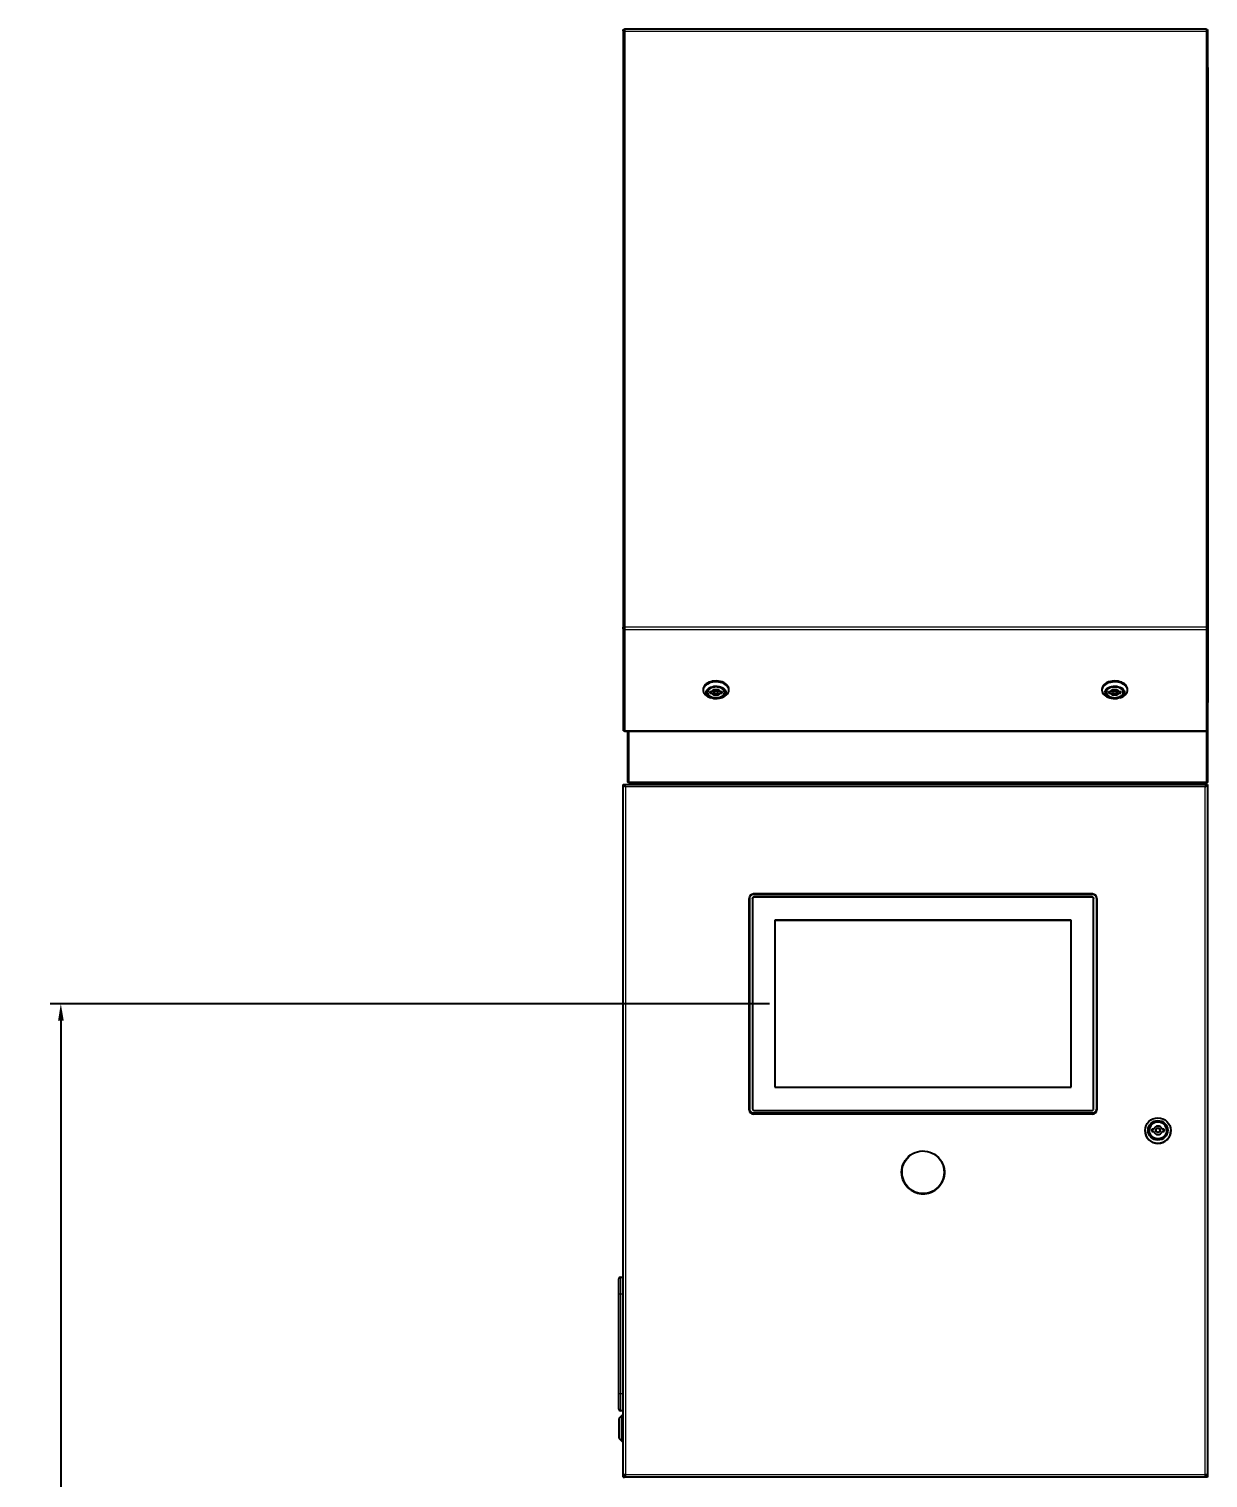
# Model space of a CAD drawing. Header units: millimetres. Extents: x -218071 to -203542, y 15363 to 51382.
# Drawn here: x -217934.8 to -217797.2, y 50829.3 to 50998.4 of the extents above; entities that cross this region are included whole.
import ezdxf

# ---------------------------------------------------------------- set-up
doc = ezdxf.new("R2010")
doc.units = ezdxf.units.MM
doc.header["$LTSCALE"] = 4
doc.layers.add('TPF-DIMENSIONS', color=3, linetype='Continuous')
doc.layers.add('TPF-EQUIPEMENT', color=7, linetype='Continuous')
doc.dimstyles.new('ISO-25', dxfattribs={"dimtxt": 2.5, "dimasz": 2, "dimexe": 1.25, "dimexo": 0.625, "dimtad": 1, "dimtxsty": 'Standard', "dimcen": -2.5, "dimclrt": 256, "dimadec": 0, "dimazin": 0, "dimtfac": 1, "dimtmove": 0, "dimatfit": 3, "dimfxl": 1, "dimarcsym": 0})

# ---------------------------------------------------------------- blocks, each defined once
blk = doc.blocks.new('*D681')
at = {"layer": 'Defpoints', "color": 0, "transparency": 16777216}
for p in [(-217847.74, 50884.62), (-217931.09, 50748.39), (-217865.29, 50748.39)]:
    blk.add_point(p, dxfattribs=at)
at = {"layer": 'TPF-DIMENSIONS', "color": 0, "lineweight": -2, "transparency": 16777216}
for p, q in [((-217848.36, 50884.62), (-217932.34, 50884.62)), ((-217931.09, 50882.62), (-217931.09, 50750.39)), ((-217865.91, 50748.39), (-217932.34, 50748.39))]:
    blk.add_line(p, q, dxfattribs=at)
at = {"layer": 'TPF-DIMENSIONS', "color": 0, "transparency": 16777216}
for points in [[(-217931.42, 50882.62), (-217930.75, 50882.62), (-217931.09, 50884.62)], [(-217931.42, 50750.39), (-217930.75, 50750.39), (-217931.09, 50748.39)]]:
    blk.add_solid(points, dxfattribs=at)
at = {"layer": 'TPF-DIMENSIONS', "transparency": 16777216, "insert": (-217933.17, 50816.51), "char_height": 2.5, "attachment_point": 5, "rotation": 90}
blk.add_mtext('136,23', dxfattribs=at)

msp = doc.modelspace()

# ---------------------------------------------------------------- linework, layer by layer
at = {"layer": 'TPF-EQUIPEMENT', "color": 7, "linetype": 'Continuous', "lineweight": 25, "transparency": 33554671}
for p, q in [((-217865.451, 50998.329), (-217865.451, 50928.572)), ((-217865.451, 50998.329), (-217865.301, 50998.329)), ((-217865.451, 50998.164), (-217865.451, 50998.329)), ((-217865.301, 50998.393), (-217865.301, 50928.589)), ((-217865.301, 50998.393), (-217865.301, 50998.145)), ((-217865.301, 50998.393), (-217797.351, 50998.393)), ((-217797.351, 50998.392), (-217797.351, 50928.589)), ((-217797.351, 50998.392), (-217797.351, 50998.144)), ((-217797.351, 50998.329), (-217797.201, 50998.329)), ((-217797.201, 50998.329), (-217797.201, 50928.572)), ((-217797.201, 50998.329), (-217797.201, 50998.164)), ((-217797.156, 50919.992), (-217797.156, 50993.892)), ((-217865.451, 50928.384), (-217865.451, 50928.572)), ((-217865.451, 50928.384), (-217865.451, 50916.535)), ((-217865.301, 50928.589), (-217865.301, 50928.308)), ((-217865.301, 50928.308), (-217865.301, 50916.505)), ((-217797.351, 50928.589), (-217797.351, 50928.308)), ((-217797.351, 50928.308), (-217797.351, 50916.505)), ((-217797.201, 50928.572), (-217797.201, 50928.384)), ((-217797.201, 50928.384), (-217797.201, 50916.535)), ((-217856.101, 50921.326), (-217856.101, 50921.211)), ((-217853.101, 50921.211), (-217853.101, 50921.326)), ((-217809.551, 50921.326), (-217809.551, 50921.211)), ((-217806.551, 50921.211), (-217806.551, 50921.326)), ((-217855.417, 50920.402), (-217855.227, 50920.323)), ((-217855.316, 50921.078), (-217855.078, 50921.078)), ((-217855.316, 50921.04), (-217855.316, 50921.078)), ((-217855.316, 50921.04), (-217855.316, 50920.847)), ((-217855.078, 50921.04), (-217855.316, 50921.04)), ((-217855.316, 50920.847), (-217855.078, 50920.847)), ((-217855.078, 50921.078), (-217855.078, 50921.04)), ((-217854.124, 50921.078), (-217853.886, 50921.078)), ((-217854.124, 50921.04), (-217854.124, 50921.078)), ((-217853.886, 50921.04), (-217854.124, 50921.04)), ((-217854.124, 50920.847), (-217853.886, 50920.847)), ((-217853.975, 50920.323), (-217853.785, 50920.402)), ((-217853.886, 50921.078), (-217853.886, 50921.04)), ((-217853.886, 50920.847), (-217853.886, 50921.04)), ((-217808.867, 50920.402), (-217808.677, 50920.323)), ((-217808.766, 50921.078), (-217808.528, 50921.078)), ((-217808.766, 50921.04), (-217808.766, 50921.078)), ((-217808.766, 50921.04), (-217808.766, 50920.847)), ((-217808.528, 50921.04), (-217808.766, 50921.04)), ((-217808.766, 50920.847), (-217808.528, 50920.847)), ((-217808.528, 50921.078), (-217808.528, 50921.04)), ((-217807.574, 50921.078), (-217807.336, 50921.078)), ((-217807.574, 50921.04), (-217807.574, 50921.078)), ((-217807.336, 50921.04), (-217807.574, 50921.04)), ((-217807.574, 50920.847), (-217807.336, 50920.847)), ((-217807.425, 50920.323), (-217807.235, 50920.402)), ((-217807.336, 50921.04), (-217807.336, 50921.078)), ((-217807.336, 50920.847), (-217807.336, 50921.04)), ((-217797.156, 50919.992), (-217797.201, 50919.992)), ((-217797.201, 50919.792), (-217797.156, 50919.792)), ((-217797.156, 50919.792), (-217797.156, 50919.992)), ((-217865.451, 50916.488), (-217865.451, 50916.535)), ((-217865.451, 50916.488), (-217865.301, 50916.488)), ((-217865.301, 50916.505), (-217865.301, 50916.435)), ((-217865.301, 50916.435), (-217797.351, 50916.435)), ((-217864.901, 50910.492), (-217864.901, 50916.435)), ((-217864.801, 50916.435), (-217864.801, 50910.492)), ((-217797.351, 50916.505), (-217797.351, 50916.435)), ((-217797.351, 50916.488), (-217797.201, 50916.488)), ((-217797.301, 50910.492), (-217797.301, 50916.488)), ((-217797.201, 50916.535), (-217797.201, 50916.488)), ((-217797.201, 50916.488), (-217797.201, 50910.492)), ((-217865.451, 50910.046), (-217865.451, 50910.196)), ((-217865.451, 50910.196), (-217865.287, 50910.196)), ((-217865.451, 50910.046), (-217865.287, 50910.046)), ((-217865.449, 50910.034), (-217865.451, 50910.031)), ((-217865.451, 50829.51), (-217865.451, 50910.031)), ((-217865.335, 50910.032), (-217865.445, 50910.034)), ((-217865.3, 50910.032), (-217865.335, 50910.032)), ((-217865.287, 50910.196), (-217797.365, 50910.196)), ((-217865.287, 50910.046), (-217865.287, 50910.196)), ((-217865.151, 50910.196), (-217865.151, 50910.196)), ((-217865.151, 50910.196), (-217864.939, 50910.196)), ((-217864.939, 50910.196), (-217864.939, 50910.196)), ((-217864.939, 50910.196), (-217862.693, 50910.196)), ((-217864.801, 50910.492), (-217864.901, 50910.492)), ((-217864.801, 50910.392), (-217864.901, 50910.492)), ((-217864.801, 50910.492), (-217797.301, 50910.492)), ((-217864.801, 50910.392), (-217864.801, 50910.492)), ((-217797.301, 50910.392), (-217864.801, 50910.392)), ((-217864.231, 50910.346), (-217864.231, 50910.392)), ((-217864.081, 50910.346), (-217864.081, 50910.392)), ((-217864.081, 50910.196), (-217864.081, 50910.346)), ((-217797.365, 50910.046), (-217797.365, 50910.196)), ((-217797.201, 50910.196), (-217797.365, 50910.196)), ((-217797.201, 50910.046), (-217797.365, 50910.046)), ((-217797.352, 50910.032), (-217797.317, 50910.032)), ((-217797.207, 50910.034), (-217797.317, 50910.032)), ((-217797.201, 50910.492), (-217797.301, 50910.492)), ((-217797.301, 50910.492), (-217797.301, 50910.392)), ((-217797.201, 50910.492), (-217797.301, 50910.392)), ((-217797.301, 50910.392), (-217797.237, 50910.392)), ((-217797.237, 50910.456), (-217797.237, 50910.392)), ((-217797.201, 50910.031), (-217797.203, 50910.034)), ((-217797.201, 50910.196), (-217797.201, 50910.046)), ((-217797.201, 50910.031), (-217797.201, 50829.51)), ((-217850.726, 50872.228), (-217850.726, 50896.907)), ((-217850.326, 50896.91), (-217850.326, 50872.333)), ((-217850.158, 50897.423), (-217850.208, 50897.423)), ((-217810.694, 50897.423), (-217850.158, 50897.423)), ((-217810.696, 50897.079), (-217850.156, 50897.079)), ((-217850.156, 50897.076), (-217810.696, 50897.076)), ((-217810.644, 50897.423), (-217810.694, 50897.423)), ((-217810.526, 50872.333), (-217810.526, 50896.91)), ((-217810.126, 50896.907), (-217810.126, 50872.228)), ((-217813.116, 50894.356), (-217847.736, 50894.356)), ((-217847.736, 50894.356), (-217847.736, 50874.88)), ((-217847.736, 50894.354), (-217813.116, 50894.354)), ((-217813.116, 50874.88), (-217813.116, 50894.356)), ((-217847.736, 50874.88), (-217813.116, 50874.88)), ((-217850.156, 50872.164), (-217810.696, 50872.164)), ((-217810.644, 50871.712), (-217850.208, 50871.712)), ((-217804.501, 50869.81), (-217804.501, 50869.797)), ((-217803.716, 50869.99), (-217803.716, 50869.691)), ((-217803.478, 50869.99), (-217803.716, 50869.99)), ((-217803.716, 50869.691), (-217803.478, 50869.691)), ((-217803.716, 50869.687), (-217803.716, 50869.691)), ((-217803.478, 50869.687), (-217803.716, 50869.687)), ((-217803.478, 50869.691), (-217803.478, 50869.687)), ((-217802.286, 50869.99), (-217802.524, 50869.99)), ((-217802.524, 50869.691), (-217802.286, 50869.691)), ((-217802.524, 50869.687), (-217802.524, 50869.691)), ((-217802.286, 50869.687), (-217802.524, 50869.687)), ((-217802.286, 50869.691), (-217802.286, 50869.99)), ((-217802.286, 50869.691), (-217802.286, 50869.687)), ((-217801.501, 50869.797), (-217801.501, 50869.81)), ((-217832.926, 50864.937), (-217832.926, 50864.932)), ((-217827.926, 50864.932), (-217827.926, 50864.937)), ((-217865.951, 50850.706), (-217865.951, 50852.506)), ((-217865.751, 50852.706), (-217865.451, 50852.706)), ((-217865.951, 50839.106), (-217865.951, 50850.706)), ((-217865.951, 50837.306), (-217865.951, 50839.106)), ((-217865.451, 50837.106), (-217865.751, 50837.106)), ((-217865.601, 50836.546), (-217865.951, 50836.196)), ((-217865.951, 50836.196), (-217865.951, 50833.896)), ((-217865.451, 50836.546), (-217865.601, 50836.546)), ((-217865.601, 50833.546), (-217865.601, 50836.546)), ((-217865.951, 50833.896), (-217865.601, 50833.546)), ((-217865.601, 50833.546), (-217865.451, 50833.546)), ((-217865.301, 50829.51), (-217865.451, 50829.51)), ((-217865.451, 50829.346), (-217865.451, 50829.496)), ((-217865.451, 50829.496), (-217865.287, 50829.496)), ((-217865.451, 50829.346), (-217865.287, 50829.346)), ((-217865.287, 50829.496), (-217865.287, 50829.346)), ((-217797.365, 50829.346), (-217865.287, 50829.346)), ((-217865.287, 50829.346), (-217865.287, 50829.346)), ((-217797.365, 50829.496), (-217797.365, 50829.346)), ((-217797.201, 50829.496), (-217797.365, 50829.496)), ((-217797.365, 50829.346), (-217797.365, 50829.346)), ((-217797.201, 50829.346), (-217797.365, 50829.346)), ((-217797.351, 50829.51), (-217797.201, 50829.51)), ((-217797.201, 50829.496), (-217797.201, 50829.346))]:
    msp.add_line(p, q, dxfattribs=at)
at = {"layer": 'TPF-EQUIPEMENT', "color": 8, "linetype": 'Continuous', "lineweight": 18, "transparency": 33554671}
for p, q in [((-217865.301, 50998.144), (-217797.351, 50998.144)), ((-217865.301, 50998.144), (-217797.351, 50998.144)), ((-217865.451, 50928.572), (-217865.301, 50928.572)), ((-217865.301, 50928.384), (-217865.451, 50928.384)), ((-217865.301, 50928.589), (-217797.351, 50928.589)), ((-217865.301, 50928.308), (-217797.351, 50928.308)), ((-217797.351, 50928.572), (-217797.201, 50928.572)), ((-217797.201, 50928.384), (-217797.351, 50928.384)), ((-217865.451, 50916.535), (-217865.301, 50916.535)), ((-217865.301, 50916.505), (-217797.351, 50916.505)), ((-217797.351, 50916.535), (-217797.201, 50916.535)), ((-217865.151, 50909.922), (-217865.151, 50829.672)), ((-217797.501, 50909.922), (-217865.151, 50909.922)), ((-217864.231, 50910.346), (-217864.081, 50910.346)), ((-217797.501, 50829.672), (-217797.501, 50909.922)), ((-217850.726, 50896.907), (-217850.676, 50896.907)), ((-217850.676, 50896.907), (-217850.676, 50872.328)), ((-217850.626, 50872.332), (-217850.626, 50896.911)), ((-217850.158, 50897.423), (-217850.158, 50897.378)), ((-217850.158, 50897.378), (-217810.694, 50897.378)), ((-217850.156, 50897.079), (-217850.156, 50897.076)), ((-217810.696, 50897.079), (-217810.696, 50897.076)), ((-217810.694, 50897.423), (-217810.694, 50897.378)), ((-217810.226, 50896.911), (-217810.226, 50872.332)), ((-217810.176, 50872.328), (-217810.176, 50896.907)), ((-217810.176, 50896.907), (-217810.126, 50896.907)), ((-217850.676, 50872.328), (-217850.726, 50872.228)), ((-217810.126, 50872.228), (-217810.176, 50872.328)), ((-217850.208, 50871.712), (-217850.158, 50871.812)), ((-217850.158, 50871.865), (-217850.158, 50871.812)), ((-217810.694, 50871.865), (-217850.158, 50871.865)), ((-217850.158, 50871.812), (-217810.694, 50871.812)), ((-217810.694, 50871.812), (-217810.694, 50871.865)), ((-217810.694, 50871.812), (-217810.644, 50871.712)), ((-217865.751, 50852.706), (-217865.751, 50850.706)), ((-217865.751, 50850.706), (-217865.951, 50850.706)), ((-217865.451, 50850.706), (-217865.751, 50850.706)), ((-217865.751, 50850.706), (-217865.751, 50839.106)), ((-217865.951, 50839.106), (-217865.751, 50839.106)), ((-217865.751, 50839.106), (-217865.451, 50839.106)), ((-217865.751, 50839.106), (-217865.751, 50837.106)), ((-217865.151, 50829.672), (-217797.501, 50829.672))]:
    msp.add_line(p, q, dxfattribs=at)
at = {"layer": 'TPF-EQUIPEMENT', "color": 7, "linetype": 'Continuous', "lineweight": 25, "transparency": 33554671, "flags": 128}
for points in [[(-217865.301, 50998.356), (-217865.318, 50998.346), (-217865.34, 50998.329)], [(-217853.101, 50921.326), (-217853.119, 50921.473), (-217853.171, 50921.617), (-217853.257, 50921.754), (-217853.374, 50921.881), (-217853.52, 50921.995), (-217853.692, 50922.093), (-217853.884, 50922.173), (-217854.094, 50922.234), (-217854.315, 50922.273), (-217854.544, 50922.29), (-217854.773, 50922.284), (-217854.998, 50922.256), (-217855.215, 50922.206), (-217855.416, 50922.136), (-217855.599, 50922.046), (-217855.758, 50921.94), (-217855.89, 50921.819), (-217855.992, 50921.687), (-217856.062, 50921.546), (-217856.097, 50921.4), (-217856.101, 50921.326)], [(-217853.101, 50921.211), (-217853.119, 50921.359), (-217853.171, 50921.502), (-217853.257, 50921.639), (-217853.374, 50921.766), (-217853.52, 50921.88), (-217853.692, 50921.978), (-217853.884, 50922.058), (-217854.094, 50922.119), (-217854.315, 50922.158), (-217854.544, 50922.175), (-217854.773, 50922.169), (-217854.998, 50922.141), (-217855.215, 50922.091), (-217855.416, 50922.021), (-217855.599, 50921.931), (-217855.758, 50921.825), (-217855.89, 50921.704), (-217855.992, 50921.572), (-217856.062, 50921.431), (-217856.097, 50921.285), (-217856.097, 50921.138), (-217856.062, 50920.992), (-217855.992, 50920.851), (-217855.89, 50920.719), (-217855.758, 50920.598), (-217855.599, 50920.492), (-217855.417, 50920.402)], [(-217853.451, 50920.943), (-217853.469, 50920.811), (-217853.524, 50920.684), (-217853.614, 50920.564), (-217853.735, 50920.457), (-217853.884, 50920.365), (-217854.056, 50920.292), (-217854.246, 50920.24), (-217854.447, 50920.211), (-217854.653, 50920.205), (-217854.857, 50920.223), (-217855.053, 50920.264), (-217855.235, 50920.326), (-217855.396, 50920.409), (-217855.531, 50920.509), (-217855.637, 50920.623), (-217855.71, 50920.747), (-217855.746, 50920.877), (-217855.746, 50921.01), (-217855.71, 50921.14), (-217855.637, 50921.264), (-217855.531, 50921.378), (-217855.396, 50921.478), (-217855.235, 50921.56), (-217855.053, 50921.623), (-217854.857, 50921.664), (-217854.653, 50921.682), (-217854.447, 50921.676), (-217854.246, 50921.646), (-217854.056, 50921.594), (-217853.884, 50921.521), (-217853.735, 50921.43), (-217853.614, 50921.322), (-217853.524, 50921.203), (-217853.469, 50921.075), (-217853.451, 50920.943)], [(-217854.601, 50921.586), (-217854.79, 50921.574), (-217854.973, 50921.54), (-217855.142, 50921.484), (-217855.291, 50921.408), (-217855.416, 50921.316), (-217855.511, 50921.21), (-217855.573, 50921.095), (-217855.6, 50920.974), (-217855.591, 50920.852), (-217855.546, 50920.733), (-217855.467, 50920.622), (-217855.357, 50920.522), (-217855.219, 50920.438), (-217855.059, 50920.372), (-217854.883, 50920.327), (-217854.696, 50920.303), (-217854.506, 50920.303), (-217854.319, 50920.327), (-217854.143, 50920.372), (-217853.983, 50920.438), (-217853.845, 50920.522), (-217853.735, 50920.622), (-217853.656, 50920.733), (-217853.611, 50920.852), (-217853.602, 50920.974), (-217853.629, 50921.095), (-217853.691, 50921.21), (-217853.786, 50921.316), (-217853.911, 50921.408), (-217854.06, 50921.484), (-217854.229, 50921.54), (-217854.412, 50921.574), (-217854.601, 50921.586)], [(-217855.078, 50921.078), (-217855.018, 50921.159), (-217854.924, 50921.227), (-217854.806, 50921.275), (-217854.671, 50921.3), (-217854.531, 50921.3), (-217854.396, 50921.275), (-217854.278, 50921.227), (-217854.184, 50921.159), (-217854.124, 50921.078)], [(-217855.078, 50921.04), (-217855.018, 50921.121), (-217854.924, 50921.188), (-217854.806, 50921.236), (-217854.671, 50921.261), (-217854.531, 50921.261), (-217854.396, 50921.236), (-217854.278, 50921.188), (-217854.184, 50921.121), (-217854.124, 50921.04)], [(-217853.785, 50920.402), (-217853.692, 50920.445), (-217853.52, 50920.543), (-217853.374, 50920.657), (-217853.257, 50920.784), (-217853.171, 50920.92), (-217853.119, 50921.064), (-217853.101, 50921.211)], [(-217806.551, 50921.326), (-217806.555, 50921.4), (-217806.59, 50921.546), (-217806.66, 50921.687), (-217806.762, 50921.819), (-217806.894, 50921.94), (-217807.053, 50922.046), (-217807.236, 50922.136), (-217807.437, 50922.206), (-217807.654, 50922.256), (-217807.879, 50922.284), (-217808.108, 50922.29), (-217808.337, 50922.273), (-217808.558, 50922.234), (-217808.768, 50922.173), (-217808.96, 50922.093), (-217809.132, 50921.995), (-217809.278, 50921.881), (-217809.395, 50921.754), (-217809.481, 50921.617), (-217809.533, 50921.473), (-217809.551, 50921.326)], [(-217807.235, 50920.402), (-217807.053, 50920.492), (-217806.894, 50920.598), (-217806.762, 50920.719), (-217806.66, 50920.851), (-217806.59, 50920.992), (-217806.555, 50921.138), (-217806.555, 50921.285), (-217806.59, 50921.431), (-217806.66, 50921.572), (-217806.762, 50921.704), (-217806.894, 50921.825), (-217807.053, 50921.931), (-217807.236, 50922.021), (-217807.437, 50922.091), (-217807.654, 50922.141), (-217807.879, 50922.169), (-217808.108, 50922.175), (-217808.337, 50922.158), (-217808.558, 50922.119), (-217808.768, 50922.058), (-217808.96, 50921.978), (-217809.132, 50921.88), (-217809.278, 50921.766), (-217809.395, 50921.639), (-217809.481, 50921.502), (-217809.533, 50921.359), (-217809.551, 50921.211), (-217809.551, 50921.211)], [(-217809.551, 50921.211), (-217809.533, 50921.064), (-217809.481, 50920.92), (-217809.395, 50920.784), (-217809.278, 50920.657), (-217809.132, 50920.543), (-217808.96, 50920.445), (-217808.867, 50920.402)], [(-217809.201, 50920.943), (-217809.183, 50921.075), (-217809.128, 50921.203), (-217809.038, 50921.322), (-217808.917, 50921.43), (-217808.768, 50921.521), (-217808.596, 50921.594), (-217808.406, 50921.646), (-217808.205, 50921.676), (-217807.999, 50921.682), (-217807.795, 50921.664), (-217807.599, 50921.623), (-217807.417, 50921.56), (-217807.256, 50921.478), (-217807.121, 50921.378), (-217807.015, 50921.264), (-217806.942, 50921.14), (-217806.906, 50921.01), (-217806.906, 50920.877), (-217806.942, 50920.747), (-217807.015, 50920.623), (-217807.121, 50920.509), (-217807.256, 50920.409), (-217807.417, 50920.326), (-217807.599, 50920.264), (-217807.795, 50920.223), (-217807.999, 50920.205), (-217808.205, 50920.211), (-217808.406, 50920.24), (-217808.596, 50920.292), (-217808.768, 50920.365), (-217808.917, 50920.457), (-217809.038, 50920.564), (-217809.128, 50920.684), (-217809.183, 50920.811), (-217809.201, 50920.943)], [(-217808.051, 50920.3), (-217807.862, 50920.312), (-217807.679, 50920.347), (-217807.51, 50920.403), (-217807.361, 50920.478), (-217807.236, 50920.57), (-217807.141, 50920.676), (-217807.079, 50920.792), (-217807.052, 50920.913), (-217807.061, 50921.035), (-217807.106, 50921.154), (-217807.185, 50921.265), (-217807.295, 50921.364), (-217807.433, 50921.449), (-217807.593, 50921.515), (-217807.769, 50921.56), (-217807.956, 50921.583), (-217808.146, 50921.583), (-217808.333, 50921.56), (-217808.509, 50921.515), (-217808.669, 50921.449), (-217808.807, 50921.364), (-217808.917, 50921.265), (-217808.996, 50921.154), (-217809.041, 50921.035), (-217809.05, 50920.913), (-217809.023, 50920.792), (-217808.961, 50920.676), (-217808.866, 50920.57), (-217808.741, 50920.478), (-217808.592, 50920.403), (-217808.423, 50920.347), (-217808.24, 50920.312), (-217808.051, 50920.3)], [(-217808.528, 50921.078), (-217808.468, 50921.159), (-217808.374, 50921.227), (-217808.256, 50921.275), (-217808.121, 50921.3), (-217807.981, 50921.3), (-217807.846, 50921.275), (-217807.728, 50921.227), (-217807.634, 50921.159), (-217807.574, 50921.078)], [(-217808.528, 50921.04), (-217808.468, 50921.121), (-217808.374, 50921.188), (-217808.256, 50921.236), (-217808.121, 50921.261), (-217807.981, 50921.261), (-217807.846, 50921.236), (-217807.728, 50921.188), (-217807.634, 50921.121), (-217807.574, 50921.04)], [(-217855.601, 50920.962), (-217855.591, 50920.89), (-217855.546, 50920.771), (-217855.467, 50920.66), (-217855.357, 50920.561), (-217855.219, 50920.476), (-217855.059, 50920.41), (-217854.883, 50920.365), (-217854.696, 50920.342), (-217854.506, 50920.342), (-217854.319, 50920.365), (-217854.143, 50920.41), (-217853.983, 50920.476), (-217853.845, 50920.561), (-217853.735, 50920.66), (-217853.656, 50920.771), (-217853.611, 50920.89), (-217853.601, 50920.962)], [(-217854.124, 50920.847), (-217854.184, 50920.766), (-217854.278, 50920.698), (-217854.396, 50920.65), (-217854.531, 50920.625), (-217854.671, 50920.625), (-217854.806, 50920.65), (-217854.924, 50920.698), (-217855.018, 50920.766), (-217855.078, 50920.847)], [(-217854.351, 50920.943), (-217854.37, 50920.882), (-217854.424, 50920.83), (-217854.505, 50920.795), (-217854.601, 50920.783), (-217854.697, 50920.795), (-217854.778, 50920.83), (-217854.832, 50920.882), (-217854.851, 50920.943), (-217854.832, 50921.005), (-217854.778, 50921.057), (-217854.697, 50921.092), (-217854.601, 50921.104), (-217854.505, 50921.092), (-217854.424, 50921.057), (-217854.37, 50921.005), (-217854.351, 50920.943)], [(-217854.849, 50920.962), (-217854.832, 50920.92), (-217854.778, 50920.868), (-217854.697, 50920.833), (-217854.601, 50920.821), (-217854.505, 50920.833), (-217854.424, 50920.868), (-217854.37, 50920.92), (-217854.353, 50920.962)], [(-217809.051, 50920.962), (-217809.05, 50920.951), (-217809.023, 50920.83), (-217808.961, 50920.715), (-217808.866, 50920.609), (-217808.741, 50920.516), (-217808.592, 50920.441), (-217808.423, 50920.385), (-217808.24, 50920.35), (-217808.051, 50920.339)], [(-217807.574, 50920.847), (-217807.634, 50920.766), (-217807.728, 50920.698), (-217807.846, 50920.65), (-217807.981, 50920.625), (-217808.121, 50920.625), (-217808.256, 50920.65), (-217808.374, 50920.698), (-217808.468, 50920.766), (-217808.528, 50920.847)], [(-217808.301, 50920.943), (-217808.282, 50921.005), (-217808.228, 50921.057), (-217808.147, 50921.092), (-217808.051, 50921.104), (-217807.955, 50921.092), (-217807.874, 50921.057), (-217807.82, 50921.005), (-217807.801, 50920.943), (-217807.82, 50920.882), (-217807.874, 50920.83), (-217807.955, 50920.795), (-217808.051, 50920.783), (-217808.147, 50920.795), (-217808.228, 50920.83), (-217808.282, 50920.882), (-217808.301, 50920.943)], [(-217808.299, 50920.962), (-217808.282, 50920.92), (-217808.228, 50920.868), (-217808.147, 50920.833), (-217808.051, 50920.821), (-217807.955, 50920.833), (-217807.874, 50920.868), (-217807.82, 50920.92), (-217807.803, 50920.962)], [(-217808.051, 50920.339), (-217807.862, 50920.35), (-217807.679, 50920.385), (-217807.51, 50920.441), (-217807.361, 50920.516), (-217807.236, 50920.609), (-217807.141, 50920.715), (-217807.079, 50920.83), (-217807.052, 50920.951), (-217807.051, 50920.962)], [(-217865.263, 50910.026), (-217865.279, 50910.027), (-217865.293, 50910.029)], [(-217797.359, 50910.029), (-217797.373, 50910.027), (-217797.389, 50910.026)], [(-217832.926, 50864.937), (-217832.908, 50865.231), (-217832.856, 50865.522), (-217832.77, 50865.804), (-217832.65, 50866.074), (-217832.5, 50866.328), (-217832.32, 50866.563), (-217832.113, 50866.774), (-217831.883, 50866.96), (-217831.633, 50867.118), (-217831.366, 50867.245), (-217831.085, 50867.339), (-217830.795, 50867.4), (-217830.5, 50867.426), (-217830.204, 50867.417), (-217829.911, 50867.374), (-217829.625, 50867.296), (-217829.351, 50867.185), (-217829.091, 50867.043), (-217828.851, 50866.871), (-217828.632, 50866.672), (-217828.439, 50866.448), (-217828.273, 50866.203), (-217828.138, 50865.941), (-217828.035, 50865.664), (-217827.965, 50865.377), (-217827.93, 50865.084), (-217827.93, 50864.789), (-217827.965, 50864.496), (-217828.035, 50864.209), (-217828.138, 50863.933), (-217828.273, 50863.67), (-217828.439, 50863.426), (-217828.632, 50863.202), (-217828.851, 50863.003), (-217829.091, 50862.831), (-217829.351, 50862.688), (-217829.625, 50862.577), (-217829.911, 50862.5), (-217830.204, 50862.456), (-217830.5, 50862.447), (-217830.795, 50862.474), (-217831.085, 50862.534), (-217831.366, 50862.629), (-217831.633, 50862.756), (-217831.883, 50862.913), (-217832.113, 50863.099), (-217832.32, 50863.311), (-217832.5, 50863.545), (-217832.65, 50863.8), (-217832.77, 50864.07), (-217832.856, 50864.352), (-217832.908, 50864.642), (-217832.926, 50864.937)], [(-217865.301, 50829.51), (-217865.295, 50829.507), (-217865.282, 50829.505)], [(-217797.37, 50829.505), (-217797.357, 50829.507), (-217797.351, 50829.51)]]:
    msp.add_lwpolyline(points, dxfattribs=at)
at = {"layer": 'TPF-EQUIPEMENT', "color": 8, "linetype": 'Continuous', "lineweight": 18, "transparency": 33554671, "flags": 128}
msp.add_lwpolyline([(-217832.878, 50864.946), (-217832.86, 50864.652), (-217832.807, 50864.362), (-217832.719, 50864.08), (-217832.597, 50863.811), (-217832.444, 50863.559), (-217832.261, 50863.326), (-217832.052, 50863.118), (-217831.819, 50862.936), (-217831.566, 50862.783), (-217831.296, 50862.662), (-217831.013, 50862.574), (-217830.722, 50862.521), (-217830.426, 50862.504), (-217830.13, 50862.521), (-217829.839, 50862.574), (-217829.556, 50862.662), (-217829.286, 50862.783), (-217829.033, 50862.936), (-217828.8, 50863.118), (-217828.591, 50863.326), (-217828.408, 50863.559), (-217828.255, 50863.811), (-217828.133, 50864.08), (-217828.045, 50864.362), (-217827.992, 50864.652), (-217827.974, 50864.946), (-217827.992, 50865.241), (-217828.045, 50865.531), (-217828.133, 50865.813), (-217828.255, 50866.082), (-217828.408, 50866.334), (-217828.591, 50866.566), (-217828.8, 50866.775), (-217829.033, 50866.957), (-217829.286, 50867.109), (-217829.556, 50867.23), (-217829.839, 50867.318), (-217830.13, 50867.371), (-217830.426, 50867.389), (-217830.722, 50867.371), (-217831.013, 50867.318), (-217831.296, 50867.23), (-217831.566, 50867.109), (-217831.819, 50866.957), (-217832.052, 50866.775), (-217832.261, 50866.566), (-217832.444, 50866.334), (-217832.597, 50866.082), (-217832.719, 50865.813), (-217832.807, 50865.531), (-217832.86, 50865.241), (-217832.878, 50864.946)], dxfattribs=at)
at = {"layer": 'TPF-EQUIPEMENT', "color": 7, "linetype": 'Continuous', "lineweight": 25, "transparency": 33554671}
for centre, radius in [((-217803.005, 50869.809), 1.496), ((-217803.004, 50869.841), 1.147), ((-217803.001, 50869.843), 0.999), ((-217803.002, 50869.841), 0.249)]:
    msp.add_circle(centre, radius, dxfattribs=at)
for centre, radius, start, end in [((-217864.381, 50910.346), 0.15, 270, 0), ((-217864.381, 50910.346), 0.3, 329.8958, 0), ((-217803.001, 50869.833), 1, 0.16785, 179.83215), ((-217803.001, 50869.801), 1.5, 180.16915, 359.83085), ((-217803.001, 50869.838), 0.5, 17.63228, 162.36772), ((-217803.001, 50869.843), 0.5, 197.63228, 342.36772), ((-217803.001, 50869.838), 0.5, 197.63228, 342.36772), ((-217803.001, 50869.835), 0.25, 0.14662, 179.85338), ((-217830.426, 50864.94), 2.5, 180.17104, 359.82896), ((-217830.426, 50864.654), 2.233, 247.3965, 292.6035), ((-217865.751, 50852.506), 0.2, 90, 180), ((-217865.751, 50837.306), 0.2, 180, 270), ((-217865.376, 50829.702), 0.207, 248.61004, 268.26632), ((-217797.276, 50829.702), 0.207, 271.73368, 291.38996)]:
    msp.add_arc(centre, radius, start, end, dxfattribs=at)
at = {"layer": 'TPF-EQUIPEMENT', "color": 8, "linetype": 'Continuous', "lineweight": 18, "transparency": 33554671}
for centre, start, end in [((-217850.637, 50896.735), 86.44683, 102.68548), ((-217810.215, 50896.735), 77.31448, 93.5532), ((-217850.637, 50872.155), 86.44683, 102.68548), ((-217810.215, 50872.155), 77.31448, 93.5532)]:
    msp.add_arc(centre, 0.177, start, end, dxfattribs=at)
at = {"layer": 'TPF-EQUIPEMENT', "color": 7, "linetype": 'Continuous', "lineweight": 25, "transparency": 33554671}
for centre, major_axis, ratio, start_param, end_param in [((-217865.151, 50909.896), (0.3, -0.137), 0.0722456, 1.6037089, 3.0546706), ((-217865.151, 50909.896), (0.15, -0.136), 0.0477891, 1.8150266, 3.0651952), ((-217865.151, 50909.896), (-0.136, 0.3), 0.0328702, 4.7847515, 6.2682814), ((-217865.151, 50909.896), (-0.136, 0.15), 0.043463, 4.9243976, 6.2437045), ((-217797.501, 50909.896), (0.136, 0.3), 0.0328702, 0.0149039, 1.4984338), ((-217797.501, 50909.896), (0.3, 0.137), 0.0722456, 0.0869221, 1.5378838), ((-217797.501, 50909.896), (0.136, 0.15), 0.043463, 0.0394808, 1.3587877), ((-217797.501, 50909.896), (0.15, 0.136), 0.0477891, 0.0763974, 1.3265661), ((-217850.204, 50896.903), (0.445, -0.275), 0.9915367, 2.1274126, 3.6906128), ((-217810.648, 50896.903), (0.445, 0.275), 0.9915369, 5.73416, 7.2973603), ((-217850.204, 50872.232), (0.445, 0.275), 0.9915367, 2.5925725, 4.1557727), ((-217810.648, 50872.232), (0.445, -0.275), 0.9915369, 5.2690103, 6.8322106), ((-217865.151, 50829.646), (0.3, 0.137), 0.0722456, 1.5378838, 3.1086801), ((-217865.151, 50829.646), (0.15, 0.136), 0.0477891, 1.5273591, 3.0981555), ((-217865.151, 50829.646), (0.136, 0.15), 0.043463, 1.6551717, 3.1265462), ((-217865.151, 50829.646), (0.136, 0.3), 0.0328702, 1.4984338, 3.1019692), ((-217797.501, 50829.646), (-0.136, 0.3), 0.0328702, 3.1812161, 4.7847515), ((-217797.501, 50829.646), (0.3, -0.137), 0.0722456, 0.0329125, 1.6037089), ((-217797.501, 50829.646), (0.15, -0.136), 0.0477891, 0.0434372, 1.6142335), ((-217797.501, 50829.646), (-0.136, 0.15), 0.043463, 3.1566391, 4.671832)]:
    msp.add_ellipse(centre, major_axis=major_axis, ratio=ratio, start_param=start_param, end_param=end_param, dxfattribs=at)
for points, knots in [([(-217865.33, 50916.488), (-217865.325, 50916.483), (-217865.316, 50916.475), (-217865.305, 50916.474), (-217865.301, 50916.474)], [0, 0, 0, 0, 0.6581453, 1, 1, 1, 1]), ([(-217865.41, 50910.046), (-217865.411, 50910.044), (-217865.416, 50910.039), (-217865.418, 50910.031), (-217865.419, 50910.025)], [0, 0, 0, 0, 0.2017455, 1, 1, 1, 1]), ([(-217850.156, 50897.079), (-217850.182, 50897.075), (-217850.231, 50897.069), (-217850.286, 50897.024), (-217850.32, 50896.97), (-217850.324, 50896.93), (-217850.326, 50896.91)], [0, 0, 0, 0, 0.2896737, 0.5542322, 0.7701306, 1, 1, 1, 1]), ([(-217850.326, 50896.906), (-217850.323, 50896.932), (-217850.316, 50896.981), (-217850.271, 50897.036), (-217850.216, 50897.069), (-217850.177, 50897.073), (-217850.156, 50897.076)], [0, 0, 0, 0, 0.28967374, 0.55423217, 0.77013061, 1, 1, 1, 1]), ([(-217810.526, 50896.91), (-217810.529, 50896.935), (-217810.536, 50896.985), (-217810.581, 50897.039), (-217810.636, 50897.073), (-217810.675, 50897.077), (-217810.696, 50897.079)], [0, 0, 0, 0, 0.28967374, 0.55423217, 0.77013061, 1, 1, 1, 1]), ([(-217810.696, 50897.076), (-217810.67, 50897.072), (-217810.621, 50897.066), (-217810.566, 50897.021), (-217810.532, 50896.966), (-217810.528, 50896.927), (-217810.526, 50896.906)], [0, 0, 0, 0, 0.28967374, 0.55423217, 0.77013061, 1, 1, 1, 1]), ([(-217850.326, 50872.333), (-217850.323, 50872.308), (-217850.316, 50872.258), (-217850.271, 50872.204), (-217850.216, 50872.17), (-217850.177, 50872.166), (-217850.156, 50872.164)], [0, 0, 0, 0, 0.2896737, 0.5542322, 0.7701306, 1, 1, 1, 1]), ([(-217810.696, 50872.164), (-217810.67, 50872.168), (-217810.621, 50872.174), (-217810.566, 50872.219), (-217810.532, 50872.273), (-217810.528, 50872.313), (-217810.526, 50872.333)], [0, 0, 0, 0, 0.2896737, 0.5542322, 0.7701306, 1, 1, 1, 1])]:
    msp.add_open_spline(points, degree=3, knots=knots, dxfattribs=at)
at = {"layer": 'TPF-EQUIPEMENT', "color": 8, "linetype": 'Continuous', "lineweight": 18, "transparency": 33554671}
for points, knots in [([(-217850.158, 50897.423), (-217850.193, 50897.421), (-217850.263, 50897.417), (-217850.392, 50897.375), (-217850.533, 50897.282), (-217850.628, 50897.141), (-217850.669, 50897.012), (-217850.674, 50896.943), (-217850.676, 50896.907)], [0, 0, 0, 0, 0.1305312, 0.2575292, 0.5, 0.7424734, 0.8694708, 1, 1, 1, 1]), ([(-217850.626, 50896.911), (-217850.62, 50896.97), (-217850.61, 50897.06), (-217850.552, 50897.169), (-217850.491, 50897.244), (-217850.417, 50897.304), (-217850.307, 50897.362), (-217850.217, 50897.372), (-217850.158, 50897.378)], [0, 0, 0, 0, 0.23981209, 0.36859433, 0.5, 0.63140567, 0.76018791, 1, 1, 1, 1]), ([(-217810.176, 50896.907), (-217810.178, 50896.943), (-217810.183, 50897.012), (-217810.225, 50897.141), (-217810.319, 50897.282), (-217810.46, 50897.375), (-217810.589, 50897.417), (-217810.659, 50897.421), (-217810.694, 50897.423)], [0, 0, 0, 0, 0.1305314, 0.2575295, 0.5, 0.7424737, 0.869471, 1, 1, 1, 1]), ([(-217810.694, 50897.378), (-217810.635, 50897.372), (-217810.545, 50897.362), (-217810.435, 50897.304), (-217810.361, 50897.244), (-217810.3, 50897.169), (-217810.242, 50897.06), (-217810.232, 50896.97), (-217810.226, 50896.911)], [0, 0, 0, 0, 0.2398121, 0.3685943, 0.5, 0.6314056, 0.7601879, 1, 1, 1, 1]), ([(-217850.676, 50872.328), (-217850.674, 50872.293), (-217850.669, 50872.223), (-217850.628, 50872.094), (-217850.533, 50871.954), (-217850.392, 50871.86), (-217850.263, 50871.818), (-217850.193, 50871.814), (-217850.158, 50871.812)], [0, 0, 0, 0, 0.1305312, 0.2575292, 0.5, 0.7424734, 0.8694708, 1, 1, 1, 1]), ([(-217850.158, 50871.865), (-217850.217, 50871.871), (-217850.307, 50871.881), (-217850.417, 50871.939), (-217850.491, 50871.999), (-217850.552, 50872.074), (-217850.61, 50872.183), (-217850.62, 50872.273), (-217850.626, 50872.332)], [0, 0, 0, 0, 0.2398121, 0.3685943, 0.5, 0.6314057, 0.7601879, 1, 1, 1, 1]), ([(-217810.226, 50872.332), (-217810.232, 50872.273), (-217810.242, 50872.183), (-217810.3, 50872.074), (-217810.361, 50871.999), (-217810.435, 50871.939), (-217810.545, 50871.881), (-217810.635, 50871.871), (-217810.694, 50871.865)], [0, 0, 0, 0, 0.23981211, 0.36859436, 0.50000003, 0.6314057, 0.76018794, 1, 1, 1, 1]), ([(-217810.694, 50871.812), (-217810.659, 50871.814), (-217810.589, 50871.818), (-217810.46, 50871.86), (-217810.319, 50871.954), (-217810.225, 50872.094), (-217810.183, 50872.223), (-217810.178, 50872.293), (-217810.176, 50872.328)], [0, 0, 0, 0, 0.130531, 0.257529, 0.5, 0.7424732, 0.8694706, 1, 1, 1, 1])]:
    msp.add_open_spline(points, degree=3, knots=knots, dxfattribs=at)

# ---------------------------------------------------------------- dimensions: what is measured, and where the dimension line sits
at = {"layer": 'TPF-DIMENSIONS', "transparency": 33554671}
dim = msp.add_linear_dim(base=(-217931.087, 50748.392), p1=(-217847.736, 50884.618), p2=(-217865.287, 50748.392), angle=90, dimstyle='ISO-25', dxfattribs=at)
dim.commit()
dim.dimension.update_dxf_attribs({"geometry": '*D681', "text_midpoint": (-217931.087, 50816.505), "dimtype": 160})

doc.saveas('drawing.dxf')
